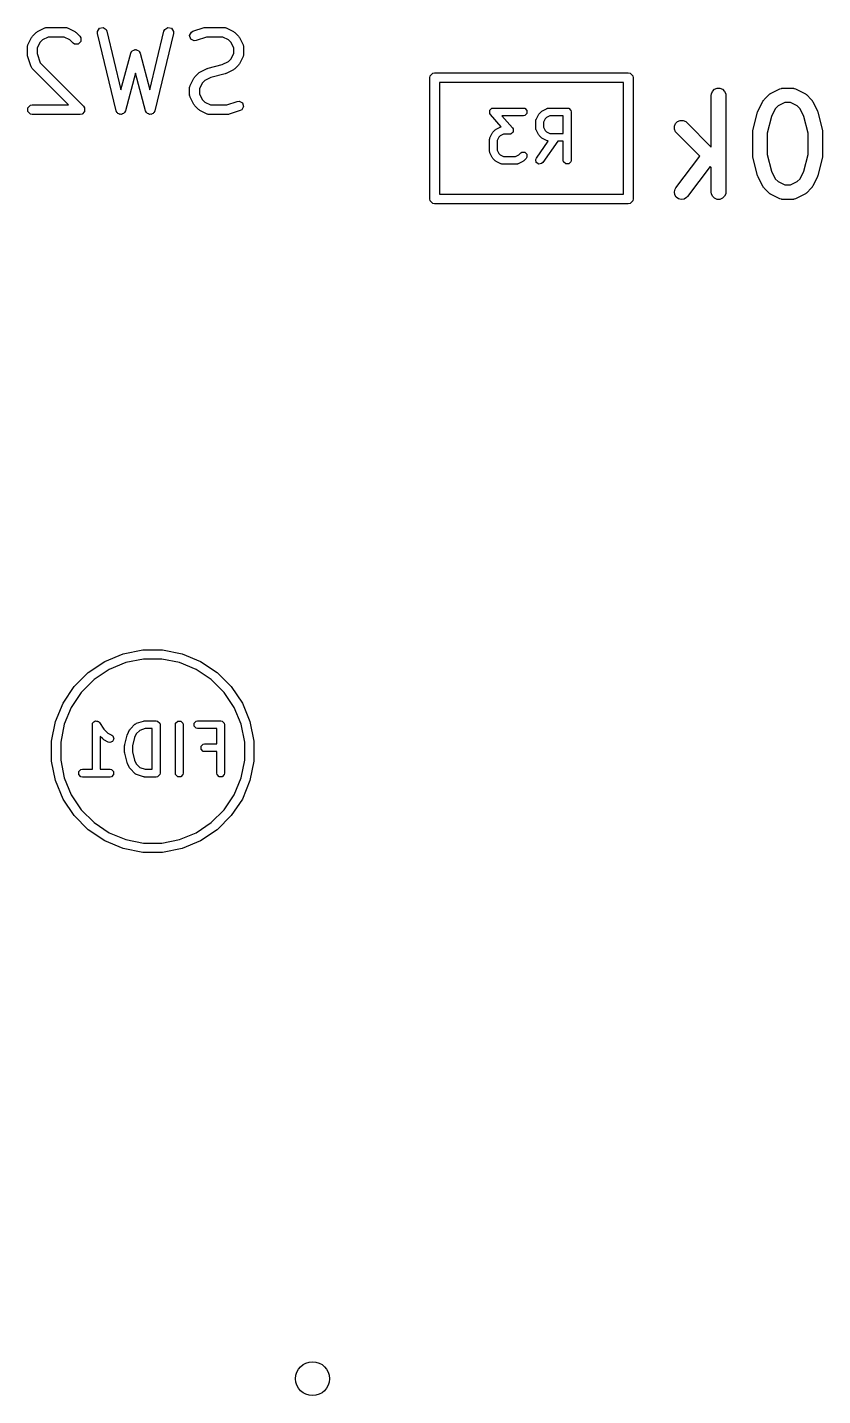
# Model space of a CAD drawing. Extents: x -0.05 to 2.94, y -0.16 to 2.16.
# Drawn here: x 0.284 to 0.607, y 0.393 to 0.949 of the extents above; entities that cross this region are included whole.
import ezdxf

# ---------------------------------------------------------------- set-up
doc = ezdxf.new("R2010")
doc.units = 0
doc.header["$MEASUREMENT"] = 0
doc.layers.add('BLACK', color=7, linetype='CONTINUOUS')

msp = doc.modelspace()

# ---------------------------------------------------------------- linework, layer by layer
at = {"layer": 'BLACK', "linetype": 'CONTINUOUS'}
for p, q in [((0.28574, 0.94501), (0.28594, 0.94526)), ((0.28594, 0.94526), (0.28611, 0.94552)), ((0.28611, 0.94552), (0.28761, 0.94702)), ((0.28761, 0.94702), (0.28788, 0.9472)), ((0.28788, 0.9472), (0.28812, 0.94739)), ((0.28812, 0.94739), (0.29112, 0.94889)), ((0.29112, 0.94889), (0.29122, 0.94892)), ((0.29122, 0.94892), (0.29125, 0.94895)), ((0.29125, 0.94895), (0.29156, 0.94901)), ((0.29156, 0.94901), (0.29186, 0.94909)), ((0.29186, 0.94909), (0.29191, 0.94908)), ((0.29191, 0.94908), (0.292, 0.9491)), ((0.292, 0.9491), (0.2995, 0.9491)), ((0.2995, 0.9491), (0.2996, 0.94908)), ((0.2996, 0.94908), (0.29964, 0.94909)), ((0.29964, 0.94909), (0.29995, 0.94901)), ((0.29995, 0.94901), (0.30026, 0.94895)), ((0.30026, 0.94895), (0.30029, 0.94892)), ((0.30029, 0.94892), (0.30038, 0.94889)), ((0.30038, 0.94889), (0.30338, 0.94739)), ((0.30338, 0.94739), (0.30363, 0.9472)), ((0.30363, 0.9472), (0.3039, 0.94702)), ((0.3039, 0.94702), (0.30539, 0.94552)), ((0.30539, 0.94552), (0.30582, 0.94488)), ((0.31256, 0.94744), (0.31335, 0.94872)), ((0.31259, 0.94667), (0.31256, 0.94744)), ((0.32009, 0.91518), (0.31259, 0.94667)), ((0.31335, 0.94872), (0.31481, 0.94907)), ((0.31481, 0.94907), (0.3161, 0.94828)), ((0.3161, 0.94828), (0.31642, 0.94759)), ((0.31642, 0.94759), (0.32211, 0.92368)), ((0.33389, 0.92368), (0.33958, 0.94759)), ((0.34341, 0.94667), (0.33591, 0.91518)), ((0.33958, 0.94759), (0.3399, 0.94828)), ((0.3399, 0.94828), (0.34119, 0.94907)), ((0.34119, 0.94907), (0.34265, 0.94872)), ((0.34265, 0.94872), (0.34344, 0.94744)), ((0.34344, 0.94744), (0.34341, 0.94667)), ((0.35003, 0.94577), (0.35071, 0.94712)), ((0.35051, 0.94434), (0.35003, 0.94577)), ((0.35071, 0.94712), (0.35137, 0.9475)), ((0.35137, 0.9475), (0.35587, 0.949)), ((0.35587, 0.949), (0.35619, 0.94904)), ((0.35619, 0.94904), (0.3565, 0.9491)), ((0.3565, 0.9491), (0.364, 0.9491)), ((0.364, 0.9491), (0.36409, 0.94908)), ((0.36409, 0.94908), (0.36414, 0.94909)), ((0.36414, 0.94909), (0.36444, 0.94901)), ((0.36444, 0.94901), (0.36475, 0.94895)), ((0.36475, 0.94895), (0.36478, 0.94892)), ((0.36478, 0.94892), (0.36488, 0.94889)), ((0.36488, 0.94889), (0.36788, 0.94739)), ((0.36788, 0.94739), (0.36812, 0.9472)), ((0.36812, 0.9472), (0.36839, 0.94702)), ((0.36839, 0.94702), (0.36989, 0.94552)), ((0.36989, 0.94552), (0.37006, 0.94526)), ((0.37006, 0.94526), (0.37026, 0.94501)), ((0.28404, 0.94127), (0.28412, 0.94157)), ((0.28406, 0.94123), (0.28404, 0.94127)), ((0.28404, 0.94113), (0.28406, 0.94123)), ((0.28404, 0.93813), (0.28404, 0.94113)), ((0.28412, 0.94157), (0.28419, 0.94188)), ((0.28419, 0.94188), (0.28422, 0.94192)), ((0.28422, 0.94192), (0.28424, 0.94201)), ((0.28424, 0.94201), (0.28574, 0.94501)), ((0.28912, 0.94296), (0.28797, 0.94067)), ((0.28797, 0.94067), (0.28797, 0.93845)), ((0.29017, 0.94401), (0.28912, 0.94296)), ((0.29247, 0.94516), (0.29017, 0.94401)), ((0.29904, 0.94516), (0.29247, 0.94516)), ((0.30134, 0.94401), (0.29904, 0.94516)), ((0.30261, 0.94274), (0.30134, 0.94401)), ((0.30325, 0.94231), (0.30261, 0.94274)), ((0.30476, 0.94231), (0.30325, 0.94231)), ((0.30582, 0.94338), (0.30476, 0.94231)), ((0.30582, 0.94488), (0.30582, 0.94338)), ((0.32667, 0.93946), (0.3268, 0.93969)), ((0.3268, 0.93969), (0.3273, 0.93983)), ((0.3273, 0.93983), (0.32774, 0.94008)), ((0.32774, 0.94008), (0.328, 0.94001)), ((0.328, 0.94001), (0.32826, 0.94008)), ((0.32826, 0.94008), (0.3287, 0.93983)), ((0.3287, 0.93983), (0.3292, 0.93969)), ((0.3292, 0.93969), (0.32933, 0.93946)), ((0.35186, 0.94367), (0.35051, 0.94434)), ((0.35262, 0.94376), (0.35186, 0.94367)), ((0.35682, 0.94516), (0.35262, 0.94376)), ((0.36353, 0.94516), (0.35682, 0.94516)), ((0.36583, 0.94401), (0.36353, 0.94516)), ((0.36688, 0.94296), (0.36583, 0.94401)), ((0.36803, 0.94067), (0.36688, 0.94296)), ((0.36803, 0.9386), (0.36803, 0.94067)), ((0.37026, 0.94501), (0.37176, 0.94201)), ((0.37176, 0.94201), (0.37178, 0.94192)), ((0.37178, 0.94192), (0.37181, 0.94188)), ((0.37181, 0.94188), (0.37187, 0.94157)), ((0.37187, 0.94157), (0.37196, 0.94127)), ((0.37196, 0.94127), (0.37194, 0.94123)), ((0.37194, 0.94123), (0.37196, 0.94113)), ((0.37196, 0.94113), (0.37196, 0.93813)), ((0.2841, 0.93782), (0.28404, 0.93813)), ((0.28414, 0.93751), (0.2841, 0.93782)), ((0.28564, 0.93301), (0.28414, 0.93751)), ((0.28797, 0.93845), (0.28923, 0.9347)), ((0.28923, 0.9347), (0.30689, 0.91703)), ((0.32211, 0.92368), (0.3261, 0.93864)), ((0.3261, 0.93864), (0.32644, 0.93933)), ((0.32644, 0.93933), (0.32667, 0.93946)), ((0.32933, 0.93946), (0.32956, 0.93933)), ((0.32956, 0.93933), (0.3299, 0.93864)), ((0.3299, 0.93864), (0.33389, 0.92368)), ((0.36331, 0.93399), (0.36583, 0.93525)), ((0.36583, 0.93525), (0.36688, 0.9363)), ((0.36688, 0.9363), (0.36803, 0.9386)), ((0.37026, 0.93425), (0.37006, 0.934)), ((0.37176, 0.93725), (0.37026, 0.93425)), ((0.37178, 0.93735), (0.37176, 0.93725)), ((0.37181, 0.93738), (0.37178, 0.93735)), ((0.37187, 0.93769), (0.37181, 0.93738)), ((0.37196, 0.93799), (0.37187, 0.93769)), ((0.37196, 0.93813), (0.37194, 0.93803)), ((0.37194, 0.93803), (0.37196, 0.93799)), ((0.28569, 0.93292), (0.28564, 0.93301)), ((0.28569, 0.93288), (0.28569, 0.93292)), ((0.28586, 0.93262), (0.28569, 0.93288)), ((0.28602, 0.93234), (0.28586, 0.93262)), ((0.28606, 0.93232), (0.28602, 0.93234)), ((0.28611, 0.93224), (0.28606, 0.93232)), ((0.30075, 0.9176), (0.28611, 0.93224)), ((0.328, 0.93049), (0.3239, 0.91513)), ((0.3321, 0.91513), (0.328, 0.93049)), ((0.35024, 0.92551), (0.35174, 0.92851)), ((0.35174, 0.92851), (0.35193, 0.92876)), ((0.35193, 0.92876), (0.3521, 0.92902)), ((0.3521, 0.92902), (0.3536, 0.93052)), ((0.3536, 0.93052), (0.35387, 0.9307)), ((0.35387, 0.9307), (0.35412, 0.93089)), ((0.35412, 0.93089), (0.35712, 0.93239)), ((0.35868, 0.92877), (0.35616, 0.92751)), ((0.35712, 0.93239), (0.35732, 0.93245)), ((0.35732, 0.93245), (0.35752, 0.93254)), ((0.35752, 0.93254), (0.36331, 0.93399)), ((0.36447, 0.93022), (0.35868, 0.92877)), ((0.36467, 0.93031), (0.36447, 0.93022)), ((0.36488, 0.93037), (0.36467, 0.93031)), ((0.36788, 0.93187), (0.36488, 0.93037)), ((0.36812, 0.93206), (0.36788, 0.93187)), ((0.36839, 0.93224), (0.36812, 0.93206)), ((0.36989, 0.93374), (0.36839, 0.93224)), ((0.37006, 0.934), (0.36989, 0.93374)), ((0.44766, 0.92861), (0.44781, 0.92936)), ((0.44766, 0.87939), (0.44766, 0.92861)), ((0.44781, 0.92936), (0.44888, 0.93042)), ((0.44888, 0.93042), (0.44963, 0.93057)), ((0.44963, 0.93057), (0.52837, 0.93057)), ((0.52837, 0.93057), (0.52912, 0.93042)), ((0.52912, 0.93042), (0.53019, 0.92936)), ((0.53019, 0.92936), (0.53034, 0.92861)), ((0.53034, 0.92861), (0.53034, 0.87939)), ((0.35003, 0.92477), (0.35012, 0.92508)), ((0.35005, 0.92473), (0.35003, 0.92477)), ((0.35003, 0.92463), (0.35005, 0.92473)), ((0.35003, 0.92163), (0.35003, 0.92463)), ((0.35012, 0.92508), (0.35018, 0.92539)), ((0.35018, 0.92539), (0.35021, 0.92542)), ((0.35021, 0.92542), (0.35024, 0.92551)), ((0.35511, 0.92647), (0.35397, 0.92417)), ((0.35397, 0.92417), (0.35397, 0.9221)), ((0.35616, 0.92751), (0.35511, 0.92647)), ((0.4516, 0.92664), (0.4516, 0.88136)), ((0.5264, 0.92664), (0.4516, 0.92664)), ((0.5264, 0.88136), (0.5264, 0.92664)), ((0.56217, 0.92204), (0.56261, 0.9231)), ((0.56261, 0.9231), (0.56343, 0.92392)), ((0.56343, 0.92392), (0.56449, 0.92436)), ((0.56449, 0.92436), (0.56564, 0.92436)), ((0.56564, 0.92436), (0.56671, 0.92392)), ((0.56671, 0.92392), (0.56752, 0.9231)), ((0.56752, 0.9231), (0.56796, 0.92204)), ((0.58624, 0.92223), (0.58999, 0.9241)), ((0.58999, 0.9241), (0.59053, 0.92431)), ((0.59053, 0.92431), (0.59064, 0.92432)), ((0.59064, 0.92432), (0.59074, 0.92436)), ((0.59074, 0.92436), (0.59131, 0.92442)), ((0.59131, 0.92442), (0.59506, 0.92442)), ((0.59506, 0.92442), (0.59564, 0.92436)), ((0.59564, 0.92436), (0.59574, 0.92432)), ((0.59574, 0.92432), (0.59584, 0.92431)), ((0.59584, 0.92431), (0.59638, 0.9241)), ((0.59638, 0.9241), (0.60013, 0.92223)), ((0.28419, 0.91639), (0.28525, 0.91745)), ((0.28525, 0.91745), (0.28601, 0.9176)), ((0.28601, 0.9176), (0.30075, 0.9176)), ((0.35005, 0.92154), (0.35003, 0.92163)), ((0.35003, 0.92149), (0.35005, 0.92154)), ((0.35012, 0.92119), (0.35003, 0.92149)), ((0.35018, 0.92088), (0.35012, 0.92119)), ((0.35021, 0.92085), (0.35018, 0.92088)), ((0.35024, 0.92075), (0.35021, 0.92085)), ((0.35174, 0.91775), (0.35024, 0.92075)), ((0.35193, 0.9175), (0.35174, 0.91775)), ((0.3521, 0.91724), (0.35193, 0.9175)), ((0.35397, 0.9221), (0.35511, 0.9198)), ((0.35511, 0.9198), (0.35616, 0.91875)), ((0.35616, 0.91875), (0.35846, 0.9176)), ((0.35846, 0.9176), (0.36518, 0.9176)), ((0.36518, 0.9176), (0.36937, 0.919)), ((0.36937, 0.919), (0.37013, 0.9191)), ((0.37013, 0.9191), (0.37148, 0.91842)), ((0.37148, 0.91842), (0.37196, 0.91699)), ((0.56211, 0.92146), (0.56217, 0.92204)), ((0.56211, 0.90047), (0.56211, 0.92146)), ((0.56796, 0.92204), (0.56802, 0.92146)), ((0.56802, 0.92146), (0.56802, 0.88209)), ((0.58117, 0.91529), (0.58305, 0.91903)), ((0.58305, 0.91903), (0.5832, 0.91928)), ((0.5832, 0.91928), (0.58323, 0.91935)), ((0.58323, 0.91935), (0.5833, 0.91944)), ((0.5833, 0.91944), (0.58336, 0.91952)), ((0.58336, 0.91952), (0.58342, 0.91958)), ((0.58342, 0.91958), (0.5836, 0.9198)), ((0.5836, 0.9198), (0.58548, 0.92168)), ((0.58548, 0.92168), (0.5857, 0.92186)), ((0.5857, 0.92186), (0.58575, 0.92192)), ((0.58575, 0.92192), (0.58584, 0.92198)), ((0.58584, 0.92198), (0.58592, 0.92204)), ((0.58592, 0.92204), (0.58599, 0.92207)), ((0.58599, 0.92207), (0.58624, 0.92223)), ((0.59201, 0.91851), (0.58931, 0.91716)), ((0.59437, 0.91851), (0.59201, 0.91851)), ((0.59706, 0.91716), (0.59437, 0.91851)), ((0.60013, 0.92223), (0.60038, 0.92207)), ((0.60038, 0.92207), (0.60045, 0.92204)), ((0.60045, 0.92204), (0.60053, 0.92198)), ((0.60053, 0.92198), (0.60062, 0.92192)), ((0.60062, 0.92192), (0.60067, 0.92186)), ((0.60067, 0.92186), (0.6009, 0.92168)), ((0.6009, 0.92168), (0.60277, 0.9198)), ((0.60277, 0.9198), (0.60296, 0.91958)), ((0.60296, 0.91958), (0.60302, 0.91952)), ((0.60302, 0.91952), (0.60308, 0.91944)), ((0.60308, 0.91944), (0.60314, 0.91935)), ((0.60314, 0.91935), (0.60317, 0.91928)), ((0.60317, 0.91928), (0.60333, 0.91903)), ((0.60333, 0.91903), (0.6052, 0.91529)), ((0.28419, 0.91488), (0.28419, 0.91639)), ((0.28525, 0.91382), (0.28419, 0.91488)), ((0.28601, 0.91367), (0.28525, 0.91382)), ((0.3055, 0.91367), (0.28601, 0.91367)), ((0.30626, 0.91382), (0.3055, 0.91367)), ((0.30732, 0.91488), (0.30626, 0.91382)), ((0.30689, 0.91703), (0.30732, 0.91639)), ((0.30732, 0.91639), (0.30732, 0.91488)), ((0.32041, 0.91448), (0.32009, 0.91518)), ((0.32066, 0.91433), (0.32041, 0.91448)), ((0.3208, 0.91407), (0.32066, 0.91433)), ((0.32127, 0.91395), (0.3208, 0.91407)), ((0.32169, 0.91369), (0.32127, 0.91395)), ((0.32198, 0.91376), (0.32169, 0.91369)), ((0.32226, 0.91368), (0.32198, 0.91376)), ((0.32268, 0.91393), (0.32226, 0.91368)), ((0.32315, 0.91404), (0.32268, 0.91393)), ((0.32331, 0.91429), (0.32315, 0.91404)), ((0.32356, 0.91444), (0.32331, 0.91429)), ((0.3239, 0.91513), (0.32356, 0.91444)), ((0.33244, 0.91444), (0.3321, 0.91513)), ((0.33269, 0.91429), (0.33244, 0.91444)), ((0.33285, 0.91404), (0.33269, 0.91429)), ((0.33332, 0.91393), (0.33285, 0.91404)), ((0.33374, 0.91368), (0.33332, 0.91393)), ((0.33402, 0.91376), (0.33374, 0.91368)), ((0.33431, 0.91369), (0.33402, 0.91376)), ((0.33473, 0.91395), (0.33431, 0.91369)), ((0.3352, 0.91407), (0.33473, 0.91395)), ((0.33534, 0.91433), (0.3352, 0.91407)), ((0.33559, 0.91448), (0.33534, 0.91433)), ((0.33591, 0.91518), (0.33559, 0.91448)), ((0.3536, 0.91574), (0.3521, 0.91724)), ((0.35387, 0.91557), (0.3536, 0.91574)), ((0.35412, 0.91537), (0.35387, 0.91557)), ((0.35712, 0.91387), (0.35412, 0.91537)), ((0.35721, 0.91385), (0.35712, 0.91387)), ((0.35724, 0.91382), (0.35721, 0.91385)), ((0.35755, 0.91375), (0.35724, 0.91382)), ((0.35786, 0.91367), (0.35755, 0.91375)), ((0.3579, 0.91368), (0.35786, 0.91367)), ((0.358, 0.91367), (0.3579, 0.91368)), ((0.3655, 0.91367), (0.358, 0.91367)), ((0.3658, 0.91373), (0.3655, 0.91367)), ((0.36612, 0.91377), (0.3658, 0.91373)), ((0.37062, 0.91527), (0.36612, 0.91377)), ((0.37128, 0.91565), (0.37062, 0.91527)), ((0.37196, 0.91699), (0.37128, 0.91565)), ((0.47204, 0.91424), (0.47208, 0.91479)), ((0.47208, 0.91417), (0.47204, 0.91424)), ((0.47208, 0.91534), (0.47212, 0.91538)), ((0.47208, 0.91479), (0.47208, 0.91534)), ((0.47208, 0.91414), (0.47208, 0.91417)), ((0.47212, 0.91409), (0.47208, 0.91414)), ((0.47212, 0.91544), (0.47254, 0.91581)), ((0.47212, 0.91538), (0.47212, 0.91544)), ((0.47235, 0.91371), (0.47212, 0.91409)), ((0.47672, 0.90871), (0.47235, 0.91371)), ((0.47254, 0.91581), (0.47293, 0.9162)), ((0.47293, 0.9162), (0.473, 0.91621)), ((0.473, 0.91621), (0.47303, 0.91623)), ((0.47303, 0.91623), (0.47309, 0.91623)), ((0.47309, 0.91623), (0.47353, 0.91632)), ((0.47353, 0.91632), (0.48572, 0.91632)), ((0.48572, 0.91317), (0.477, 0.91317)), ((0.477, 0.91317), (0.48128, 0.90828)), ((0.48572, 0.91632), (0.48632, 0.9162)), ((0.48632, 0.91329), (0.48572, 0.91317)), ((0.48632, 0.9162), (0.48717, 0.91534)), ((0.48717, 0.91414), (0.48632, 0.91329)), ((0.48717, 0.91534), (0.48717, 0.91414)), ((0.49087, 0.9117), (0.49181, 0.91357)), ((0.49181, 0.91357), (0.49196, 0.91377)), ((0.49196, 0.91377), (0.4921, 0.91398)), ((0.4921, 0.91398), (0.49304, 0.91492)), ((0.49304, 0.91492), (0.49325, 0.91506)), ((0.49325, 0.91506), (0.49345, 0.91521)), ((0.49345, 0.91521), (0.49533, 0.91615)), ((0.49451, 0.91193), (0.49386, 0.91062)), ((0.49509, 0.91251), (0.49451, 0.91193)), ((0.4964, 0.91317), (0.49509, 0.91251)), ((0.49533, 0.91615), (0.4954, 0.91617)), ((0.4954, 0.91617), (0.49543, 0.9162)), ((0.49543, 0.9162), (0.49568, 0.91625)), ((0.49568, 0.91625), (0.49592, 0.91631)), ((0.49592, 0.91631), (0.49595, 0.9163)), ((0.49595, 0.9163), (0.49603, 0.91632)), ((0.49603, 0.91632), (0.50353, 0.91632)), ((0.50195, 0.91317), (0.4964, 0.91317)), ((0.50195, 0.90601), (0.50195, 0.91317)), ((0.50353, 0.91632), (0.50413, 0.9162)), ((0.50413, 0.9162), (0.50498, 0.91534)), ((0.50498, 0.91534), (0.5051, 0.91474)), ((0.5051, 0.91474), (0.5051, 0.89506)), ((0.57907, 0.90718), (0.58095, 0.91468)), ((0.58095, 0.91468), (0.58096, 0.91472)), ((0.58096, 0.91472), (0.58097, 0.91474)), ((0.58097, 0.91474), (0.58106, 0.91498)), ((0.58106, 0.91498), (0.58114, 0.91523)), ((0.58114, 0.91523), (0.58116, 0.91524)), ((0.58116, 0.91524), (0.58117, 0.91529)), ((0.5866, 0.91293), (0.58489, 0.9061)), ((0.58812, 0.91597), (0.5866, 0.91293)), ((0.58931, 0.91716), (0.58812, 0.91597)), ((0.59826, 0.91597), (0.59706, 0.91716)), ((0.59978, 0.91293), (0.59826, 0.91597)), ((0.60148, 0.9061), (0.59978, 0.91293)), ((0.6052, 0.91529), (0.60522, 0.91524)), ((0.60522, 0.91524), (0.60523, 0.91523)), ((0.60523, 0.91523), (0.60532, 0.91498)), ((0.60532, 0.91498), (0.60541, 0.91474)), ((0.60541, 0.91474), (0.60541, 0.91472)), ((0.60541, 0.91472), (0.60543, 0.91468)), ((0.60543, 0.91468), (0.6073, 0.90718)), ((0.47306, 0.90607), (0.47322, 0.90627)), ((0.47322, 0.90627), (0.47336, 0.90648)), ((0.47336, 0.90648), (0.47429, 0.90742)), ((0.47429, 0.90742), (0.4745, 0.90756)), ((0.4745, 0.90756), (0.4747, 0.90771)), ((0.4747, 0.90771), (0.47658, 0.90865)), ((0.47658, 0.90865), (0.47665, 0.90867)), ((0.47665, 0.90867), (0.47668, 0.9087)), ((0.47668, 0.9087), (0.47672, 0.90871)), ((0.48151, 0.90654), (0.48109, 0.90618)), ((0.48128, 0.90828), (0.4815, 0.90789)), ((0.4815, 0.90789), (0.48155, 0.90785)), ((0.48155, 0.90664), (0.48151, 0.9066)), ((0.48151, 0.9066), (0.48151, 0.90654)), ((0.48155, 0.90785), (0.48155, 0.90781)), ((0.48155, 0.90781), (0.48159, 0.90775)), ((0.48159, 0.90775), (0.48155, 0.90719)), ((0.48155, 0.90719), (0.48155, 0.90664)), ((0.49071, 0.9111), (0.49078, 0.91135)), ((0.49072, 0.91107), (0.49071, 0.9111)), ((0.49071, 0.91099), (0.49072, 0.91107)), ((0.49071, 0.90818), (0.49071, 0.91099)), ((0.49072, 0.9081), (0.49071, 0.90818)), ((0.49071, 0.90807), (0.49072, 0.9081)), ((0.49078, 0.90783), (0.49071, 0.90807)), ((0.49078, 0.91135), (0.49083, 0.9116)), ((0.49083, 0.90758), (0.49078, 0.90783)), ((0.49083, 0.9116), (0.49085, 0.91162)), ((0.49085, 0.90755), (0.49083, 0.90758)), ((0.49085, 0.91162), (0.49087, 0.9117)), ((0.49087, 0.90748), (0.49085, 0.90755)), ((0.49181, 0.9056), (0.49087, 0.90748)), ((0.49386, 0.91062), (0.49386, 0.90855)), ((0.49386, 0.90855), (0.49451, 0.90724)), ((0.49451, 0.90724), (0.49509, 0.90666)), ((0.49509, 0.90666), (0.4964, 0.90601)), ((0.54717, 0.90892), (0.54761, 0.90998)), ((0.54717, 0.90776), (0.54717, 0.90892)), ((0.54761, 0.9067), (0.54717, 0.90776)), ((0.54761, 0.90998), (0.54843, 0.9108)), ((0.54798, 0.90625), (0.54761, 0.9067)), ((0.54843, 0.9108), (0.54949, 0.91124)), ((0.54949, 0.91124), (0.55064, 0.91124)), ((0.55064, 0.91124), (0.55171, 0.9108)), ((0.55171, 0.9108), (0.55216, 0.91043)), ((0.55216, 0.91043), (0.56211, 0.90047)), ((0.57899, 0.90661), (0.57902, 0.90682)), ((0.579, 0.90657), (0.57899, 0.90661)), ((0.57899, 0.90647), (0.579, 0.90657)), ((0.57899, 0.89709), (0.57899, 0.90647)), ((0.57902, 0.90682), (0.57904, 0.90704)), ((0.57904, 0.90704), (0.57906, 0.90708)), ((0.57906, 0.90708), (0.57907, 0.90718)), ((0.6073, 0.90718), (0.60732, 0.90708)), ((0.60732, 0.90708), (0.60733, 0.90704)), ((0.60733, 0.90704), (0.60735, 0.90682)), ((0.60735, 0.90682), (0.60739, 0.90661)), ((0.60739, 0.90661), (0.60738, 0.90657)), ((0.60738, 0.90657), (0.60739, 0.90647)), ((0.60739, 0.90647), (0.60739, 0.89709)), ((0.47196, 0.90361), (0.47203, 0.90385)), ((0.47197, 0.90357), (0.47196, 0.90361)), ((0.47196, 0.90349), (0.47197, 0.90357)), ((0.47196, 0.89881), (0.47196, 0.90349)), ((0.47203, 0.90385), (0.47208, 0.9041)), ((0.47208, 0.9041), (0.4721, 0.90412)), ((0.4721, 0.90412), (0.47212, 0.9042)), ((0.47212, 0.9042), (0.47306, 0.90607)), ((0.47576, 0.90444), (0.47511, 0.90312)), ((0.47511, 0.90312), (0.47511, 0.89918)), ((0.47634, 0.90501), (0.47576, 0.90444)), ((0.47765, 0.90567), (0.47634, 0.90501)), ((0.48009, 0.90567), (0.47765, 0.90567)), ((0.48053, 0.90576), (0.48009, 0.90567)), ((0.4806, 0.90575), (0.48053, 0.90576)), ((0.48063, 0.90577), (0.4806, 0.90575)), ((0.4807, 0.90579), (0.48063, 0.90577)), ((0.48109, 0.90618), (0.4807, 0.90579)), ((0.49099, 0.89596), (0.49584, 0.90288)), ((0.49196, 0.9054), (0.49181, 0.9056)), ((0.4921, 0.90519), (0.49196, 0.9054)), ((0.49304, 0.90425), (0.4921, 0.90519)), ((0.49325, 0.90411), (0.49304, 0.90425)), ((0.49345, 0.90396), (0.49325, 0.90411)), ((0.49533, 0.90302), (0.49345, 0.90396)), ((0.49966, 0.90286), (0.49357, 0.89415)), ((0.4954, 0.903), (0.49533, 0.90302)), ((0.49543, 0.90298), (0.4954, 0.903)), ((0.49568, 0.90293), (0.49543, 0.90298)), ((0.49584, 0.90288), (0.49568, 0.90293)), ((0.4964, 0.90601), (0.50195, 0.90601)), ((0.50195, 0.90286), (0.49966, 0.90286)), ((0.50195, 0.89506), (0.50195, 0.90286)), ((0.55742, 0.89681), (0.54798, 0.90625)), ((0.58489, 0.9061), (0.58489, 0.89746)), ((0.60148, 0.89746), (0.60148, 0.9061)), ((0.47197, 0.89873), (0.47196, 0.89881)), ((0.47196, 0.8987), (0.47197, 0.89873)), ((0.47203, 0.89845), (0.47196, 0.8987)), ((0.47208, 0.8982), (0.47203, 0.89845)), ((0.4721, 0.89818), (0.47208, 0.8982)), ((0.47212, 0.8981), (0.4721, 0.89818)), ((0.47306, 0.89623), (0.47212, 0.8981)), ((0.47322, 0.89603), (0.47306, 0.89623)), ((0.47336, 0.89582), (0.47322, 0.89603)), ((0.47429, 0.89488), (0.47336, 0.89582)), ((0.47511, 0.89918), (0.47576, 0.89786)), ((0.47576, 0.89786), (0.47634, 0.89729)), ((0.47634, 0.89729), (0.47765, 0.89663)), ((0.47765, 0.89663), (0.48254, 0.89663)), ((0.48254, 0.89663), (0.48385, 0.89729)), ((0.48385, 0.89729), (0.48461, 0.89805)), ((0.48461, 0.89805), (0.48512, 0.89839)), ((0.48512, 0.89839), (0.48632, 0.89839)), ((0.48683, 0.89582), (0.4859, 0.89488)), ((0.48632, 0.89839), (0.48717, 0.89753)), ((0.48717, 0.89633), (0.48683, 0.89582)), ((0.48717, 0.89753), (0.48717, 0.89633)), ((0.49074, 0.8954), (0.49099, 0.89596)), ((0.49095, 0.89421), (0.49074, 0.8954)), ((0.54771, 0.88387), (0.55742, 0.89681)), ((0.579, 0.89699), (0.57899, 0.89709)), ((0.57899, 0.89695), (0.579, 0.89699)), ((0.57902, 0.89673), (0.57899, 0.89695)), ((0.57904, 0.89652), (0.57902, 0.89673)), ((0.57906, 0.89648), (0.57904, 0.89652)), ((0.57907, 0.89638), (0.57906, 0.89648)), ((0.58095, 0.88888), (0.57907, 0.89638)), ((0.58489, 0.89746), (0.5866, 0.89062)), ((0.59978, 0.89062), (0.60148, 0.89746)), ((0.6073, 0.89638), (0.60543, 0.88888)), ((0.60732, 0.89648), (0.6073, 0.89638)), ((0.60733, 0.89652), (0.60732, 0.89648)), ((0.60735, 0.89673), (0.60733, 0.89652)), ((0.60739, 0.89695), (0.60735, 0.89673)), ((0.60739, 0.89709), (0.60738, 0.89699)), ((0.60738, 0.89699), (0.60739, 0.89695)), ((0.4745, 0.89474), (0.47429, 0.89488)), ((0.4747, 0.89459), (0.4745, 0.89474)), ((0.47658, 0.89365), (0.4747, 0.89459)), ((0.47665, 0.89363), (0.47658, 0.89365)), ((0.47668, 0.8936), (0.47665, 0.89363)), ((0.47693, 0.89355), (0.47668, 0.8936)), ((0.47717, 0.89349), (0.47693, 0.89355)), ((0.47721, 0.8935), (0.47717, 0.89349)), ((0.47728, 0.89348), (0.47721, 0.8935)), ((0.48291, 0.89348), (0.47728, 0.89348)), ((0.48298, 0.8935), (0.48291, 0.89348)), ((0.48302, 0.89349), (0.48298, 0.8935)), ((0.48326, 0.89355), (0.48302, 0.89349)), ((0.48351, 0.8936), (0.48326, 0.89355)), ((0.48354, 0.89363), (0.48351, 0.8936)), ((0.48361, 0.89365), (0.48354, 0.89363)), ((0.48549, 0.89459), (0.48361, 0.89365)), ((0.48569, 0.89474), (0.48549, 0.89459)), ((0.4859, 0.89488), (0.48569, 0.89474)), ((0.49194, 0.89352), (0.49095, 0.89421)), ((0.49313, 0.89373), (0.49194, 0.89352)), ((0.49357, 0.89415), (0.49313, 0.89373)), ((0.50207, 0.89445), (0.50195, 0.89506)), ((0.50293, 0.8936), (0.50207, 0.89445)), ((0.50413, 0.8936), (0.50293, 0.8936)), ((0.50498, 0.89445), (0.50413, 0.8936)), ((0.5051, 0.89506), (0.50498, 0.89445)), ((0.56164, 0.8926), (0.55243, 0.88032)), ((0.56211, 0.89212), (0.56164, 0.8926)), ((0.56211, 0.88209), (0.56211, 0.89212)), ((0.5866, 0.89062), (0.58812, 0.88759)), ((0.59826, 0.88759), (0.59978, 0.89062)), ((0.58096, 0.88883), (0.58095, 0.88888)), ((0.58097, 0.88881), (0.58096, 0.88883)), ((0.58106, 0.88857), (0.58097, 0.88881)), ((0.58114, 0.88833), (0.58106, 0.88857)), ((0.58116, 0.88831), (0.58114, 0.88833)), ((0.58117, 0.88827), (0.58116, 0.88831)), ((0.58305, 0.88452), (0.58117, 0.88827)), ((0.5832, 0.88427), (0.58305, 0.88452)), ((0.58323, 0.8842), (0.5832, 0.88427)), ((0.5833, 0.88412), (0.58323, 0.8842)), ((0.58336, 0.88403), (0.5833, 0.88412)), ((0.58342, 0.88398), (0.58336, 0.88403)), ((0.58812, 0.88759), (0.58931, 0.8864)), ((0.58931, 0.8864), (0.59201, 0.88505)), ((0.59201, 0.88505), (0.59437, 0.88505)), ((0.59437, 0.88505), (0.59706, 0.8864)), ((0.59706, 0.8864), (0.59826, 0.88759)), ((0.60302, 0.88403), (0.60296, 0.88398)), ((0.60308, 0.88412), (0.60302, 0.88403)), ((0.60314, 0.8842), (0.60308, 0.88412)), ((0.60317, 0.88427), (0.60314, 0.8842)), ((0.60333, 0.88452), (0.60317, 0.88427)), ((0.6052, 0.88827), (0.60333, 0.88452)), ((0.60522, 0.88831), (0.6052, 0.88827)), ((0.60523, 0.88833), (0.60522, 0.88831)), ((0.60532, 0.88857), (0.60523, 0.88833)), ((0.60541, 0.88881), (0.60532, 0.88857)), ((0.60543, 0.88888), (0.60541, 0.88883)), ((0.60541, 0.88883), (0.60541, 0.88881)), ((0.44781, 0.87864), (0.44766, 0.87939)), ((0.44888, 0.87758), (0.44781, 0.87864)), ((0.4516, 0.88136), (0.5264, 0.88136)), ((0.53019, 0.87864), (0.52912, 0.87758)), ((0.53034, 0.87939), (0.53019, 0.87864)), ((0.54712, 0.88225), (0.54741, 0.88337)), ((0.54728, 0.88111), (0.54712, 0.88225)), ((0.54787, 0.88012), (0.54728, 0.88111)), ((0.54741, 0.88337), (0.54771, 0.88387)), ((0.54879, 0.87943), (0.54787, 0.88012)), ((0.54991, 0.87915), (0.54879, 0.87943)), ((0.55105, 0.87931), (0.54991, 0.87915)), ((0.55204, 0.8799), (0.55105, 0.87931)), ((0.55243, 0.88032), (0.55204, 0.8799)), ((0.56217, 0.88152), (0.56211, 0.88209)), ((0.56261, 0.88045), (0.56217, 0.88152)), ((0.56343, 0.87964), (0.56261, 0.88045)), ((0.56449, 0.8792), (0.56343, 0.87964)), ((0.56564, 0.8792), (0.56449, 0.8792)), ((0.56671, 0.87964), (0.56564, 0.8792)), ((0.56752, 0.88045), (0.56671, 0.87964)), ((0.56796, 0.88152), (0.56752, 0.88045)), ((0.56802, 0.88209), (0.56796, 0.88152)), ((0.5836, 0.88376), (0.58342, 0.88398)), ((0.58548, 0.88188), (0.5836, 0.88376)), ((0.5857, 0.88169), (0.58548, 0.88188)), ((0.58575, 0.88164), (0.5857, 0.88169)), ((0.58584, 0.88158), (0.58575, 0.88164)), ((0.58592, 0.88151), (0.58584, 0.88158)), ((0.58599, 0.88148), (0.58592, 0.88151)), ((0.58624, 0.88133), (0.58599, 0.88148)), ((0.58999, 0.87945), (0.58624, 0.88133)), ((0.59053, 0.87925), (0.58999, 0.87945)), ((0.59064, 0.87924), (0.59053, 0.87925)), ((0.59074, 0.8792), (0.59064, 0.87924)), ((0.59131, 0.87914), (0.59074, 0.8792)), ((0.59506, 0.87914), (0.59131, 0.87914)), ((0.59564, 0.8792), (0.59506, 0.87914)), ((0.59574, 0.87924), (0.59564, 0.8792)), ((0.59584, 0.87925), (0.59574, 0.87924)), ((0.59638, 0.87945), (0.59584, 0.87925)), ((0.60013, 0.88133), (0.59638, 0.87945)), ((0.60038, 0.88148), (0.60013, 0.88133)), ((0.60045, 0.88151), (0.60038, 0.88148)), ((0.60053, 0.88158), (0.60045, 0.88151)), ((0.60062, 0.88164), (0.60053, 0.88158)), ((0.60067, 0.88169), (0.60062, 0.88164)), ((0.6009, 0.88188), (0.60067, 0.88169)), ((0.60277, 0.88376), (0.6009, 0.88188)), ((0.60296, 0.88398), (0.60277, 0.88376)), ((0.44963, 0.87743), (0.44888, 0.87758)), ((0.52837, 0.87743), (0.44963, 0.87743)), ((0.52912, 0.87758), (0.52837, 0.87743)), ((0.323, 0.69456), (0.33095, 0.69614)), ((0.33095, 0.69614), (0.33905, 0.69614)), ((0.33905, 0.69614), (0.347, 0.69456)), ((0.30878, 0.68696), (0.31551, 0.69146)), ((0.31551, 0.69146), (0.323, 0.69456)), ((0.32409, 0.69096), (0.31728, 0.68814)), ((0.33132, 0.6924), (0.32409, 0.69096)), ((0.33868, 0.6924), (0.33132, 0.6924)), ((0.34591, 0.69096), (0.33868, 0.6924)), ((0.35272, 0.68814), (0.34591, 0.69096)), ((0.347, 0.69456), (0.35449, 0.69146)), ((0.35449, 0.69146), (0.36122, 0.68696)), ((0.30304, 0.68122), (0.30878, 0.68696)), ((0.31116, 0.68405), (0.30595, 0.67884)), ((0.31728, 0.68814), (0.31116, 0.68405)), ((0.35884, 0.68405), (0.35272, 0.68814)), ((0.36405, 0.67884), (0.35884, 0.68405)), ((0.36122, 0.68696), (0.36696, 0.68122)), ((0.29854, 0.67449), (0.30304, 0.68122)), ((0.30595, 0.67884), (0.30186, 0.67272)), ((0.36814, 0.67272), (0.36405, 0.67884)), ((0.36696, 0.68122), (0.37146, 0.67449)), ((0.29544, 0.667), (0.29854, 0.67449)), ((0.37146, 0.67449), (0.37456, 0.667)), ((0.30186, 0.67272), (0.29904, 0.66591)), ((0.31111, 0.66687), (0.31143, 0.6672)), ((0.31143, 0.6672), (0.31159, 0.6672)), ((0.31159, 0.6672), (0.31173, 0.66729)), ((0.31173, 0.66729), (0.31218, 0.6672)), ((0.31218, 0.6672), (0.31264, 0.6672)), ((0.31264, 0.6672), (0.31275, 0.66708)), ((0.32841, 0.6663), (0.33122, 0.66724)), ((0.33122, 0.66724), (0.33147, 0.66727)), ((0.33147, 0.66727), (0.33172, 0.66732)), ((0.33172, 0.66732), (0.33641, 0.66732)), ((0.33641, 0.66732), (0.33701, 0.6672)), ((0.33701, 0.6672), (0.33786, 0.66634)), ((0.34432, 0.66634), (0.34518, 0.6672)), ((0.34518, 0.6672), (0.34638, 0.6672)), ((0.34638, 0.6672), (0.34723, 0.66634)), ((0.35182, 0.66634), (0.35268, 0.6672)), ((0.35268, 0.6672), (0.35328, 0.66732)), ((0.35328, 0.66732), (0.36265, 0.66732)), ((0.36265, 0.66732), (0.36326, 0.6672)), ((0.36326, 0.6672), (0.36411, 0.66634)), ((0.37096, 0.66591), (0.36814, 0.67272)), ((0.29386, 0.65905), (0.29544, 0.667)), ((0.29904, 0.66591), (0.2976, 0.65868)), ((0.31046, 0.66574), (0.31058, 0.66634)), ((0.31046, 0.64763), (0.31046, 0.66574)), ((0.31058, 0.66634), (0.31069, 0.66646)), ((0.31069, 0.66646), (0.31073, 0.66662)), ((0.31073, 0.66662), (0.31111, 0.66687)), ((0.31275, 0.66708), (0.31291, 0.66705)), ((0.31291, 0.66705), (0.31334, 0.66662)), ((0.31334, 0.66662), (0.31513, 0.66393)), ((0.31513, 0.66393), (0.31672, 0.66235)), ((0.31672, 0.66235), (0.31836, 0.66153)), ((0.32464, 0.66159), (0.32469, 0.66176)), ((0.32469, 0.66176), (0.32562, 0.66363)), ((0.32562, 0.66363), (0.32578, 0.66383)), ((0.32578, 0.66383), (0.32592, 0.66404)), ((0.32592, 0.66404), (0.32779, 0.66592)), ((0.32833, 0.662), (0.32758, 0.66051)), ((0.32779, 0.66592), (0.32786, 0.66596)), ((0.32786, 0.66596), (0.32788, 0.66599)), ((0.32788, 0.66599), (0.32809, 0.66612)), ((0.32809, 0.66612), (0.3283, 0.66626)), ((0.3283, 0.66626), (0.32834, 0.66626)), ((0.32976, 0.66343), (0.32833, 0.662)), ((0.32834, 0.66626), (0.32841, 0.6663)), ((0.33197, 0.66417), (0.32976, 0.66343)), ((0.33483, 0.66417), (0.33197, 0.66417)), ((0.33483, 0.64763), (0.33483, 0.66417)), ((0.33786, 0.66634), (0.33798, 0.66574)), ((0.33798, 0.66574), (0.33798, 0.64606)), ((0.34421, 0.66574), (0.34432, 0.66634)), ((0.34421, 0.64606), (0.34421, 0.66574)), ((0.34723, 0.66634), (0.34735, 0.66574)), ((0.34735, 0.66574), (0.34735, 0.64606)), ((0.35182, 0.66514), (0.35182, 0.66634)), ((0.35268, 0.66429), (0.35182, 0.66514)), ((0.35328, 0.66417), (0.35268, 0.66429)), ((0.36108, 0.66417), (0.35328, 0.66417)), ((0.36108, 0.65794), (0.36108, 0.66417)), ((0.36411, 0.66634), (0.36423, 0.66574)), ((0.36423, 0.66574), (0.36423, 0.64606)), ((0.3724, 0.65868), (0.37096, 0.66591)), ((0.37456, 0.667), (0.37614, 0.65905)), ((0.29386, 0.65868), (0.29386, 0.65905)), ((0.29386, 0.65095), (0.29386, 0.65868)), ((0.2976, 0.65868), (0.2976, 0.65132)), ((0.31467, 0.65994), (0.31361, 0.661)), ((0.31361, 0.661), (0.31361, 0.64763)), ((0.31488, 0.6598), (0.31467, 0.65994)), ((0.31508, 0.65965), (0.31488, 0.6598)), ((0.31695, 0.65871), (0.31508, 0.65965)), ((0.31755, 0.65855), (0.31695, 0.65871)), ((0.31869, 0.65893), (0.31755, 0.65855)), ((0.31836, 0.66153), (0.31885, 0.66115)), ((0.31923, 0.66001), (0.31869, 0.65893)), ((0.31885, 0.66115), (0.31923, 0.66001)), ((0.32358, 0.65731), (0.32362, 0.65749)), ((0.32358, 0.65449), (0.32358, 0.65731)), ((0.32362, 0.65749), (0.32363, 0.65769)), ((0.32363, 0.65769), (0.32457, 0.66144)), ((0.32457, 0.66144), (0.32464, 0.66159)), ((0.32758, 0.66051), (0.32673, 0.65711)), ((0.32673, 0.65711), (0.32673, 0.65469)), ((0.35464, 0.65697), (0.35549, 0.65782)), ((0.35464, 0.65577), (0.35464, 0.65697)), ((0.35549, 0.65782), (0.35609, 0.65794)), ((0.35609, 0.65794), (0.36108, 0.65794)), ((0.3724, 0.65132), (0.3724, 0.65868)), ((0.37614, 0.65905), (0.37614, 0.65095)), ((0.29544, 0.643), (0.29386, 0.65095)), ((0.2976, 0.65132), (0.29904, 0.64409)), ((0.32362, 0.6543), (0.32358, 0.65449)), ((0.32363, 0.65411), (0.32362, 0.6543)), ((0.32457, 0.65036), (0.32363, 0.65411)), ((0.32673, 0.65469), (0.32758, 0.65129)), ((0.32758, 0.65129), (0.32833, 0.6498)), ((0.35549, 0.65491), (0.35464, 0.65577)), ((0.35609, 0.65479), (0.35549, 0.65491)), ((0.36108, 0.65479), (0.35609, 0.65479)), ((0.36108, 0.64606), (0.36108, 0.65479)), ((0.37096, 0.64409), (0.3724, 0.65132)), ((0.37614, 0.65095), (0.37456, 0.643)), ((0.30495, 0.64666), (0.30581, 0.64751)), ((0.30495, 0.64545), (0.30495, 0.64666)), ((0.30581, 0.6446), (0.30495, 0.64545)), ((0.30581, 0.64751), (0.30641, 0.64763)), ((0.30641, 0.64763), (0.31046, 0.64763)), ((0.31361, 0.64763), (0.31766, 0.64763)), ((0.31766, 0.64763), (0.31826, 0.64751)), ((0.31826, 0.64751), (0.31911, 0.64666)), ((0.31911, 0.64545), (0.31826, 0.6446)), ((0.31911, 0.64666), (0.31911, 0.64545)), ((0.32464, 0.65021), (0.32457, 0.65036)), ((0.32469, 0.65004), (0.32464, 0.65021)), ((0.32562, 0.64816), (0.32469, 0.65004)), ((0.32578, 0.64797), (0.32562, 0.64816)), ((0.32592, 0.64776), (0.32578, 0.64797)), ((0.32779, 0.64588), (0.32592, 0.64776)), ((0.32786, 0.64584), (0.32779, 0.64588)), ((0.32788, 0.6458), (0.32786, 0.64584)), ((0.32809, 0.64568), (0.32788, 0.6458)), ((0.3283, 0.64554), (0.32809, 0.64568)), ((0.32834, 0.64554), (0.3283, 0.64554)), ((0.32833, 0.6498), (0.32976, 0.64837)), ((0.32841, 0.6455), (0.32834, 0.64554)), ((0.33122, 0.64456), (0.32841, 0.6455)), ((0.32976, 0.64837), (0.33197, 0.64763)), ((0.33197, 0.64763), (0.33483, 0.64763)), ((0.33786, 0.64545), (0.33701, 0.6446)), ((0.33798, 0.64606), (0.33786, 0.64545)), ((0.34432, 0.64545), (0.34421, 0.64606)), ((0.34518, 0.6446), (0.34432, 0.64545)), ((0.34723, 0.64545), (0.34638, 0.6446)), ((0.34735, 0.64606), (0.34723, 0.64545)), ((0.3612, 0.64545), (0.36108, 0.64606)), ((0.36205, 0.6446), (0.3612, 0.64545)), ((0.36411, 0.64545), (0.36326, 0.6446)), ((0.36423, 0.64606), (0.36411, 0.64545)), ((0.29854, 0.63551), (0.29544, 0.643)), ((0.29904, 0.64409), (0.30186, 0.63728)), ((0.30641, 0.64448), (0.30581, 0.6446)), ((0.31766, 0.64448), (0.30641, 0.64448)), ((0.31826, 0.6446), (0.31766, 0.64448)), ((0.33147, 0.64453), (0.33122, 0.64456)), ((0.33172, 0.64448), (0.33147, 0.64453)), ((0.33641, 0.64448), (0.33172, 0.64448)), ((0.33701, 0.6446), (0.33641, 0.64448)), ((0.34638, 0.6446), (0.34518, 0.6446)), ((0.36326, 0.6446), (0.36205, 0.6446)), ((0.36814, 0.63728), (0.37096, 0.64409)), ((0.37456, 0.643), (0.37146, 0.63551)), ((0.30304, 0.62878), (0.29854, 0.63551)), ((0.30186, 0.63728), (0.30595, 0.63116)), ((0.36405, 0.63116), (0.36814, 0.63728)), ((0.37146, 0.63551), (0.36696, 0.62878)), ((0.30878, 0.62304), (0.30304, 0.62878)), ((0.30595, 0.63116), (0.31116, 0.62595)), ((0.35884, 0.62595), (0.36405, 0.63116)), ((0.36696, 0.62878), (0.36122, 0.62304)), ((0.31551, 0.61854), (0.30878, 0.62304)), ((0.31116, 0.62595), (0.31728, 0.62186)), ((0.35272, 0.62186), (0.35884, 0.62595)), ((0.36122, 0.62304), (0.35449, 0.61854)), ((0.323, 0.61544), (0.31551, 0.61854)), ((0.31728, 0.62186), (0.32409, 0.61904)), ((0.32409, 0.61904), (0.33132, 0.6176)), ((0.33132, 0.6176), (0.33868, 0.6176)), ((0.33868, 0.6176), (0.34591, 0.61904)), ((0.34591, 0.61904), (0.35272, 0.62186)), ((0.35449, 0.61854), (0.347, 0.61544)), ((0.33095, 0.61386), (0.323, 0.61544)), ((0.33905, 0.61386), (0.33095, 0.61386)), ((0.347, 0.61544), (0.33905, 0.61386))]:
    msp.add_line(p, q, dxfattribs=at)
at = {"layer": 'BLACK'}
msp.add_circle((0.4, 0.4), 0.00689, dxfattribs=at)
msp.add_circle((0.4, 0.4), 0.00689, dxfattribs=at)

doc.saveas('drawing.dxf')
